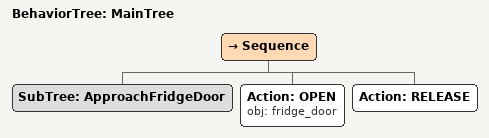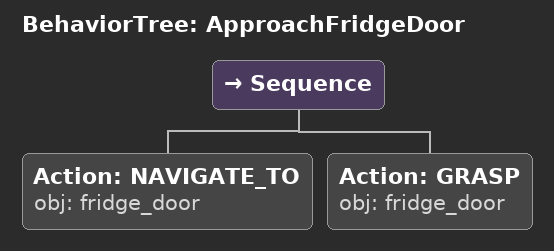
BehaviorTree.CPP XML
<root main_tree_to_execute="MainTree">
  <BehaviorTree ID="MainTree">
    <Sequence>
      <!-- Execute subtree ApproachFridgeDoor -->
      <SubTree ID="ApproachFridgeDoor" />
      <!-- Open fridge_door -->
      <Action ID="OPEN" obj="fridge_door" />
      <!-- Release -->
      <Action ID="RELEASE" />
    </Sequence>
  </BehaviorTree>
  <!-- Subtree definition ApproachFridgeDoor -->
  <BehaviorTree ID="ApproachFridgeDoor">
    <Sequence>
      <!-- Navigate to fridge_door -->
      <Action ID="NAVIGATE_TO" obj="fridge_door" />
      <!-- Grasp fridge_door -->
      <Action ID="GRASP" obj="fridge_door" />
    </Sequence>
  </BehaviorTree>
</root>
